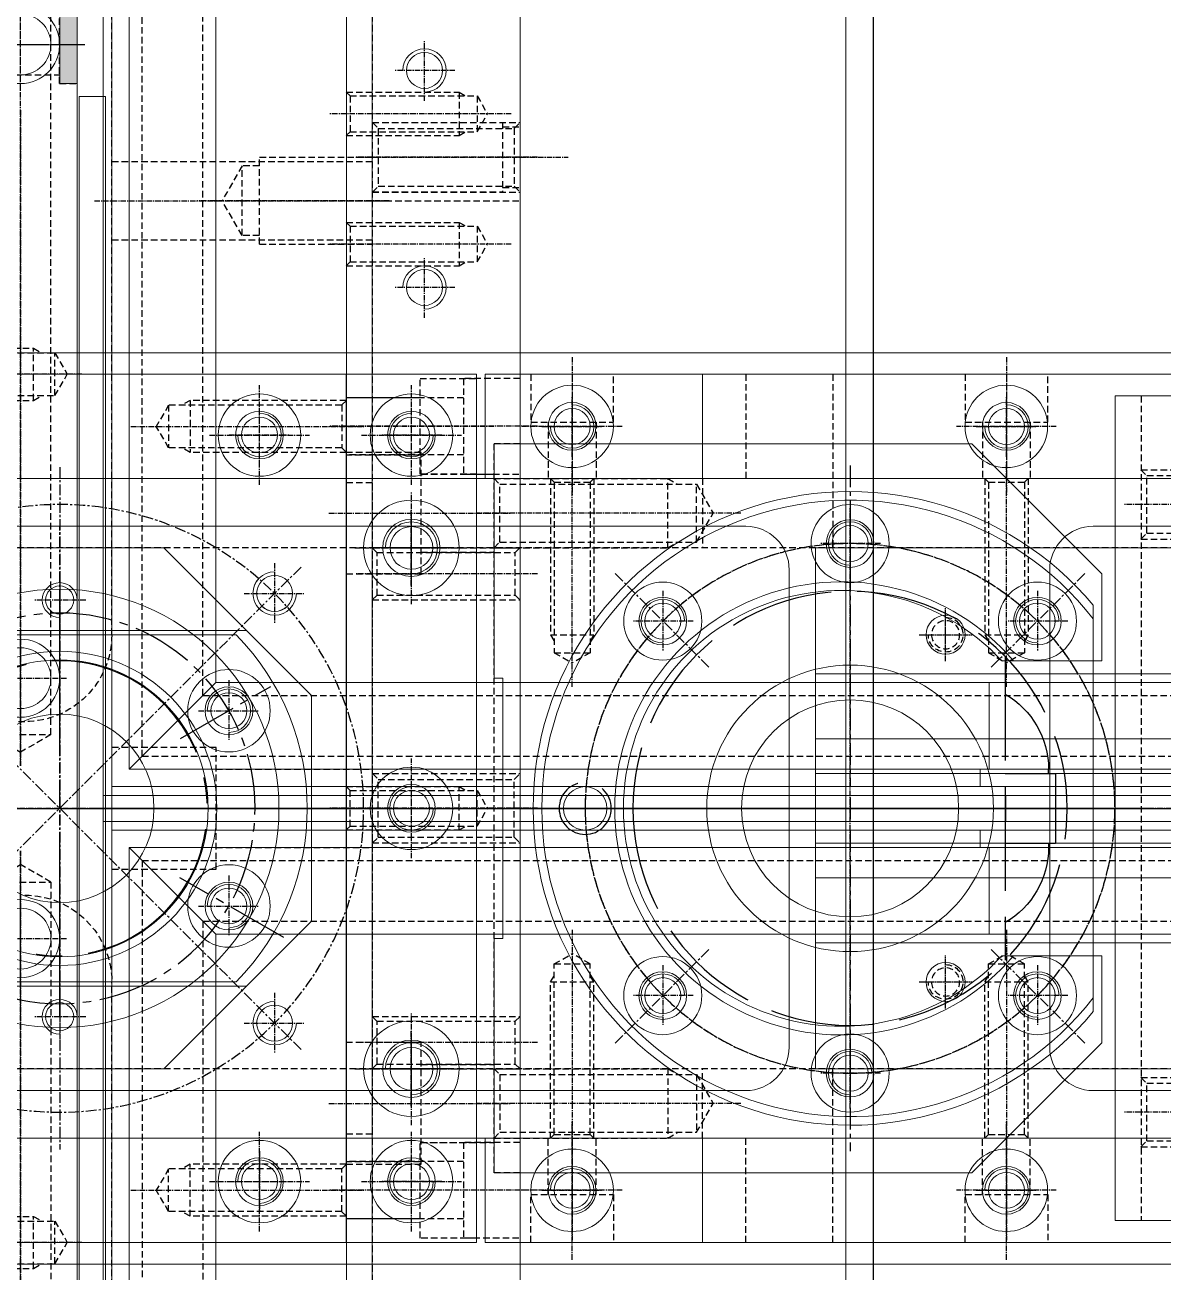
# Model space of a CAD drawing. Header units: millimetres. Extents: x -32759 to 129432, y 390 to 54305.
# Drawn here: x 21122.5 to 21253.5, y 25273.5 to 25417.2 of the extents above; entities that cross this region are included whole.
import ezdxf

# ---------------------------------------------------------------- set-up
doc = ezdxf.new("R2010")
doc.units = ezdxf.units.MM
for name, pattern in [('ACAD_ISO02W100', [15, 12, -3]), ('CENTER', [2, 1.25, -0.25, 0.25, -0.25]), ('CENTER1', [10, 7, -1, 1, -1]), ('DASHED2', [0.375, 0.25, -0.125]), ('HIDDEN', [0.375, 0.25, -0.125])]:
    doc.linetypes.add(name, pattern=pattern)
for name, color, linetype in [('1', 20, 'Continuous'), ('CENTER', 1, 'CENTER'), ('CENTRAL', 3, 'Continuous'), ('CL', 1, 'CENTER'), ('HIDE', 1, 'DASHED2'), ('HL', 2, 'HIDDEN'), ('빨간은선', 1, 'ACAD_ISO02W100')]:
    doc.layers.add(name, color=color, linetype=linetype)
doc.layers.add('_BODY', color=7, linetype='Continuous', lineweight=13)

# ---------------------------------------------------------------- blocks, each defined once
blk = doc.blocks.new('yiiyik')
at = {"ltscale": 0.5}
blk.add_line((202315.39, 28794.14), (205215.39, 28794.14), dxfattribs=at)
at = {"layer": 'HL', "ltscale": 3}
blk.add_line((202315.39, 28797.34), (205215.39, 28797.34), dxfattribs=at)
blk = doc.blocks.new('78544')
at = {"color": 0}
blk.add_blockref('yiiyik', (-12321.08, -5825.08), dxfattribs=at)
blk = doc.blocks.new('5WW')
at = {"ltscale": 0.5}
blk.add_line((192913.82, 18977.97), (194368.82, 18977.97), dxfattribs=at)
at = {"layer": 'HL', "ltscale": 3}
blk.add_line((192913.82, 18981.17), (194368.82, 18981.17), dxfattribs=at)
blk = doc.blocks.new('574534')
blk.add_blockref('5WW', (615, 1151.49))
blk = doc.blocks.new('tyrtu')
at = {"layer": 'CL', "ltscale": 0.5}
blk.add_line((299057.47, 34304.86), (299057.47, 34282.89), dxfattribs=at)
at = {"layer": 'HL', "ltscale": 3}
for p, q in [((299054.15, 34301.21), (299053.47, 34301.89)), ((299053.47, 34284.89), (299053.47, 34301.89)), ((299054.15, 34301.21), (299060.79, 34301.21)), ((299054.15, 34285.57), (299054.15, 34301.21)), ((299060.79, 34301.21), (299061.47, 34301.89)), ((299060.79, 34285.57), (299060.79, 34301.21)), ((299061.47, 34284.89), (299061.47, 34301.89)), ((299053.47, 34284.89), (299054.15, 34285.57)), ((299054.15, 34285.57), (299060.79, 34285.57)), ((299061.47, 34284.89), (299060.79, 34285.57))]:
    blk.add_line(p, q, dxfattribs=at)
blk = doc.blocks.new('TYTYUT')
at = {"ltscale": 0.5}
for p, q in [((313351.37, 23158.01), (313351.37, 23167.01)), ((313446.37, 23167.01), (313351.37, 23167.01)), ((313446.37, 23158.01), (313446.37, 23167.01)), ((313446.37, 23158.01), (313351.37, 23158.01))]:
    blk.add_line(p, q, dxfattribs=at)
at = {"layer": 'HL', "ltscale": 3}
blk.add_line((313446.37, 23161.01), (313351.37, 23161.01), dxfattribs=at)
for p in [(14306.4, -11123.89), (14376.4, -11123.89)]:
    blk.add_blockref('tyrtu', p)
blk = doc.blocks.new('tysefss')
blk.add_blockref('TYTYUT', (-106619.39, -153.74))
blk = doc.blocks.new('r6uw33')
blk.add_blockref('tysefss', (2014.06, 234.68))
blk = doc.blocks.new('56ryu6u')
at = {"layer": 'CL', "ltscale": 0.5}
blk.add_line((289834.86, 32314.43), (289834.86, 32293.43), dxfattribs=at)
at = {"layer": 'HL', "ltscale": 3}
for p, q in [((289832.4, 32311.89), (289831.86, 32312.43)), ((289831.86, 32295.43), (289831.86, 32312.43)), ((289832.4, 32311.89), (289837.32, 32311.89)), ((289832.4, 32295.98), (289832.4, 32311.89)), ((289837.32, 32311.89), (289837.86, 32312.43)), ((289837.32, 32295.98), (289837.32, 32311.89)), ((289837.86, 32295.43), (289837.86, 32312.43)), ((289831.86, 32295.43), (289832.4, 32295.98)), ((289832.4, 32295.98), (289837.32, 32295.98)), ((289837.86, 32295.43), (289837.32, 32295.98))]:
    blk.add_line(p, q, dxfattribs=at)
blk = doc.blocks.new('t7ie56')
at = {"layer": 'HL', "ltscale": 3}
for p, q in [((286782.96, 33444.36), (286782.96, 33447.36)), ((286782.96, 33447.36), (286857.96, 33447.36)), ((286857.96, 33447.36), (286857.96, 33444.36))]:
    blk.add_line(p, q, dxfattribs=at)
for p in [(-3041.4, 1151.92), (-2987.4, 1151.92)]:
    blk.add_blockref('56ryu6u', p)
blk = doc.blocks.new('tywe')
at = {"layer": 'CL', "ltscale": 0.5}
blk.add_line((289853.7, 32050.75), (289832.7, 32050.75), dxfattribs=at)
at = {"layer": 'HL', "ltscale": 3}
for p, q in [((289843.1, 32043.75), (289843.1, 32057.75)), ((289843.1, 32057.75), (289851.7, 32057.75)), ((289843.1, 32055.25), (289834.7, 32055.25)), ((289843.1, 32046.25), (289834.7, 32046.25)), ((289851.7, 32043.75), (289843.1, 32043.75))]:
    blk.add_line(p, q, dxfattribs=at)
blk = doc.blocks.new('t7ury')
at = {"layer": 'CL', "ltscale": 0.5}
blk.add_line((288271.31, 33815.77), (288247.31, 33815.77), dxfattribs=at)
at = {"layer": 'HL', "ltscale": 3}
for p, q in [((288262.81, 33810.27), (288262.81, 33821.27)), ((288262.81, 33821.27), (288269.31, 33821.27)), ((288262.81, 33819.07), (288249.31, 33819.07)), ((288262.81, 33812.47), (288249.31, 33812.47)), ((288269.31, 33810.27), (288262.81, 33810.27))]:
    blk.add_line(p, q, dxfattribs=at)
blk = doc.blocks.new('ryurt')
at = {"rotation": 90}
for p in [(338858.56, -254730.72), (338946.56, -254730.72)]:
    blk.add_blockref('t7ury', p, dxfattribs=at)
blk = doc.blocks.new('54t43')
at = {"layer": 'CL', "ltscale": 0.5}
blk.add_line((295492.24, 32846.58), (295471.24, 32846.58), dxfattribs=at)
at = {"layer": 'HL', "ltscale": 3}
for p, q in [((295473.24, 32850.58), (295473.92, 32849.91)), ((295473.24, 32850.58), (295490.24, 32850.58)), ((295473.92, 32849.91), (295473.92, 32843.26)), ((295473.92, 32849.91), (295489.57, 32849.91)), ((295489.57, 32849.91), (295490.24, 32850.58)), ((295489.57, 32849.91), (295489.57, 32843.26)), ((295473.24, 32842.58), (295473.92, 32843.26)), ((295473.92, 32843.26), (295489.57, 32843.26)), ((295489.57, 32843.26), (295490.24, 32842.58)), ((295473.24, 32842.58), (295490.24, 32842.58))]:
    blk.add_line(p, q, dxfattribs=at)
blk = doc.blocks.new('ryurre')
at = {"ltscale": 0.5}
blk.add_circle((288333.94, 33797.74), 2.46, dxfattribs=at)
at = {"color": 1, "ltscale": 0.5}
blk.add_arc((288333.94, 33797.74), 3, 270, 180, dxfattribs=at)
at = {"layer": 'CL', "ltscale": 0.5}
for p, q in [((288333.94, 33801.74), (288333.94, 33793.74)), ((288329.94, 33797.74), (288337.94, 33797.74))]:
    blk.add_line(p, q, dxfattribs=at)
blk = doc.blocks.new('yutr')
for p in [(16722.84, -271.66), (16782.84, -271.66)]:
    blk.add_blockref('ryurre', p)
blk = doc.blocks.new('uoe4t')
at = {"layer": 'CL', "ltscale": 0.5}
blk.add_line((294885.29, 32336.56), (294864.29, 32336.56), dxfattribs=at)
at = {"layer": 'HL', "ltscale": 3}
for p, q in [((294866.29, 32339.06), (294866.73, 32338.63)), ((294866.29, 32339.06), (294879.29, 32339.06)), ((294866.73, 32338.63), (294866.73, 32334.5)), ((294866.73, 32338.63), (294881.36, 32338.63)), ((294879.29, 32339.06), (294879.29, 32334.06)), ((294879.29, 32339.06), (294880.04, 32338.63)), ((294881.36, 32338.63), (294881.36, 32334.5)), ((294881.36, 32338.63), (294882.55, 32336.56)), ((294881.36, 32334.5), (294882.55, 32336.56)), ((294866.29, 32334.06), (294866.73, 32334.5)), ((294866.73, 32334.5), (294881.36, 32334.5)), ((294879.29, 32334.06), (294880.04, 32334.5)), ((294866.29, 32334.06), (294879.29, 32334.06))]:
    blk.add_line(p, q, dxfattribs=at)
blk = doc.blocks.new('6TUYRTYR')
at = {"rotation": 270}
blk.add_blockref('tywe', (262808.24, 323370.29), dxfattribs=at)
blk = doc.blocks.new('tyuweq')
at = {"ltscale": 0.5}
blk.add_circle((304059.02, 35217.71), 2.07, dxfattribs=at)
at = {"color": 1, "ltscale": 0.5}
blk.add_arc((304059.02, 35217.71), 2.5, 270, 180, dxfattribs=at)
at = {"layer": 'CL', "ltscale": 0.5}
for p, q in [((304059.02, 35221.21), (304059.02, 35214.21)), ((304055.52, 35217.71), (304062.52, 35217.71))]:
    blk.add_line(p, q, dxfattribs=at)
blk = doc.blocks.new('ryr')
at = {"layer": 'CL', "ltscale": 0.5}
blk.add_line((305289.43, 32616.68), (305313.89, 32616.68), dxfattribs=at)
at = {"layer": 'HL', "ltscale": 3}
for p, q in [((305291.34, 32620.68), (305306.34, 32620.68)), ((305306.34, 32620.68), (305306.34, 32612.68)), ((305306.34, 32620.18), (305308.34, 32620.18)), ((305306.34, 32613.18), (305308.34, 32613.18)), ((305291.34, 32612.68), (305306.34, 32612.68))]:
    blk.add_line(p, q, dxfattribs=at)
blk = doc.blocks.new('78rytet')
at = {"ltscale": 0.5}
for p, q in [((228091.61, 17358.45), (228279.61, 17358.45)), ((228005.61, 17338.45), (228365.61, 17338.45))]:
    blk.add_line(p, q, dxfattribs=at)
at = {"layer": 'HL', "ltscale": 3}
for p, q in [((228143.61, 17358.45), (228143.61, 17355.45)), ((228227.61, 17358.45), (228227.61, 17355.45)), ((228255.61, 17338.45), (228255.61, 17358.45)), ((228143.61, 17355.45), (228227.61, 17355.45)), ((228036.61, 17341.45), (228334.61, 17341.45))]:
    blk.add_line(p, q, dxfattribs=at)
at = {"xscale": -1, "rotation": 270}
for name, p in [('ryr', (195643.94, -287949.9)), ('54t43', (195414.03, -278131.79)), ('uoe4t', (195914.05, -277527.85)), ('uoe4t', (195929.05, -277527.85))]:
    blk.add_blockref(name, p, dxfattribs=at)
for name, p in [('ryurt', (-76901.17, -16180.14)), ('t7ie56', (-58634.84, -16105.91)), ('tyuweq', (-75813.4, -17870.26)), ('tyuweq', (-75788.4, -17870.26)), ('yutr', (-76901.17, -16180.14))]:
    blk.add_blockref(name, p)
for name, p, rotation in [('54t43', (261032.2, -278131.79), 90), ('uoe4t', (260522.18, -277527.85), 90), ('tywe', (196168.87, 307190.15), 270)]:
    blk.add_blockref(name, p, dxfattribs=dict(rotation=rotation))
at = {"color": 6}
blk.add_blockref('6TUYRTYR', (-66707.37, -16180.14), dxfattribs=at)
blk = doc.blocks.new('ersr')
at = {"layer": 'CL', "ltscale": 0.5}
blk.add_line((285840.18, 32818.8), (285874.18, 32818.8), dxfattribs=at)
at = {"layer": 'HL', "ltscale": 3}
for p, q in [((285842.18, 32825.8), (285854.18, 32825.8)), ((285854.18, 32825.8), (285854.18, 32811.8)), ((285854.18, 32823.3), (285872.18, 32823.3)), ((285854.18, 32814.3), (285872.18, 32814.3)), ((285854.18, 32811.8), (285842.18, 32811.8))]:
    blk.add_line(p, q, dxfattribs=at)
blk = doc.blocks.new('rfyru')
at = {"layer": 'CL', "ltscale": 0.5}
blk.add_line((285835.06, 32663.58), (285869.06, 32663.58), dxfattribs=at)
at = {"layer": 'HL', "ltscale": 3}
for p, q in [((285837.06, 32668.08), (285867.06, 32668.08)), ((285837.06, 32659.08), (285867.06, 32659.08))]:
    blk.add_line(p, q, dxfattribs=at)
blk = doc.blocks.new('79o6rtu')
at = {"layer": 'CL', "ltscale": 0.5}
blk.add_line((218458.55, 20547.21), (218436.51, 20547.21), dxfattribs=at)
at = {"layer": 'HL', "ltscale": 3}
for p, q in [((218441.64, 20551.21), (218439.33, 20547.21)), ((218443.64, 20551.21), (218441.64, 20551.21)), ((218441.64, 20551.21), (218441.64, 20543.21)), ((218443.64, 20552.21), (218443.64, 20542.21)), ((218443.64, 20552.21), (218456.64, 20552.21)), ((218441.64, 20543.21), (218439.33, 20547.21)), ((218443.64, 20543.21), (218441.64, 20543.21)), ((218443.64, 20542.21), (218456.64, 20542.21))]:
    blk.add_line(p, q, dxfattribs=at)
blk = doc.blocks.new('tuyet4y')
at = {"ltscale": 0.5}
for p, q in [((225023.46, 16703.54), (225309.46, 16703.54)), ((225023.46, 16673.54), (225309.46, 16673.54))]:
    blk.add_line(p, q, dxfattribs=at)
at = {"layer": 'HL', "ltscale": 3}
for p, q in [((225048.46, 16673.54), (225146.46, 16673.54)), ((225186.46, 16673.54), (225284.46, 16673.54)), ((225176.46, 16588.54), (225176.46, 16663.54))]:
    blk.add_line(p, q, dxfattribs=at)
for centre, start, end in [((225146.46, 16663.54), 360, 90), ((225186.46, 16663.54), 90, 180)]:
    blk.add_arc(centre, 10, start, end, dxfattribs=at)
at = {"rotation": 90}
for name, p in [('ersr', (257985.27, -269168.63)), ('79o6rtu', (245783.67, -201753.09)), ('rfyru', (257900.04, -269163.51))]:
    blk.add_blockref(name, p, dxfattribs=at)
blk = doc.blocks.new('ty7ureg')
at = {"layer": 'CL', "ltscale": 0.5}
blk.add_line((288741.58, 33702.08), (288717.78, 33702.08), dxfattribs=at)
at = {"layer": 'HL', "ltscale": 3}
for p, q in [((288719.78, 33705.08), (288720.32, 33704.54)), ((288719.78, 33705.08), (288734.78, 33705.08)), ((288734.78, 33705.08), (288734.78, 33699.08)), ((288734.78, 33705.08), (288735.72, 33704.54)), ((288720.32, 33704.54), (288720.32, 33699.62)), ((288720.32, 33704.54), (288737.24, 33704.54)), ((288737.24, 33704.54), (288737.24, 33699.62)), ((288737.24, 33704.54), (288738.66, 33702.08)), ((288737.24, 33699.62), (288738.66, 33702.08)), ((288719.78, 33699.08), (288720.32, 33699.62)), ((288719.78, 33699.08), (288734.78, 33699.08)), ((288720.32, 33699.62), (288737.24, 33699.62)), ((288734.78, 33699.08), (288735.72, 33699.62))]:
    blk.add_line(p, q, dxfattribs=at)
blk = doc.blocks.new('utuii')
at = {"ltscale": 0.5}
blk.add_circle((288338.22, 33811.22), 2.07, dxfattribs=at)
at = {"color": 1, "ltscale": 0.5}
blk.add_arc((288338.22, 33811.22), 2.5, 270, 180, dxfattribs=at)
at = {"layer": 'CL', "ltscale": 0.5}
for p, q in [((288338.22, 33814.72), (288338.22, 33807.72)), ((288334.72, 33811.22), (288341.72, 33811.22))]:
    blk.add_line(p, q, dxfattribs=at)
blk = doc.blocks.new('itutyut')
at = {"ltscale": 0.5}
blk.add_circle((239981.2, 36550.74), 1.62, dxfattribs=at)
at = {"color": 1, "ltscale": 0.5}
blk.add_arc((239981.2, 36550.74), 2, 270, 180, dxfattribs=at)
at = {"layer": 'CL', "ltscale": 0.5}
for p, q in [((239981.2, 36553.74), (239981.2, 36547.74)), ((239978.2, 36550.74), (239984.2, 36550.74))]:
    blk.add_line(p, q, dxfattribs=at)
blk = doc.blocks.new('56ueteye')
at = {"ltscale": 0.5}
for p, q in [((215672.56, 45025.81), (215689.56, 45042.81)), ((215732.56, 45042.81), (215689.56, 45042.81)), ((215732.56, 45022.81), (215732.56, 45042.81)), ((215680.06, 45033.31), (215732.56, 45033.31)), ((215672.56, 45025.81), (215672.56, 44999.81)), ((215732.56, 45022.81), (215731.56, 45022.81)), ((215731.56, 45002.81), (215731.56, 45022.81)), ((215732.56, 45002.81), (215731.56, 45002.81)), ((215732.56, 44982.81), (215732.56, 45002.81)), ((215672.56, 44999.81), (215689.56, 44982.81)), ((215680.06, 44992.31), (215732.56, 44992.31)), ((215732.56, 44982.81), (215689.56, 44982.81))]:
    blk.add_line(p, q, dxfattribs=at)
for radius in [18.1, 17.1]:
    blk.add_circle((215701.56, 45012.81), radius)
at = {"layer": '1', "color": 4, "linetype": 'Continuous'}
blk.add_point((215701.56, 45012.81), dxfattribs=at)
at = {"layer": 'CENTER', "color": 1, "linetype": 'CENTER'}
for p, q in [((215701.56, 44992.82), (215701.56, 45045.31)), ((215721.55, 45012.81), (215681.57, 45012.81))]:
    blk.add_line(p, q, dxfattribs=at)
for p in [(-24279.64, 8486.07), (-24279.64, 8438.07)]:
    blk.add_blockref('itutyut', p)
at = {"rotation": 180}
blk.add_blockref('ty7ureg', (504452.34, 78738.89), dxfattribs=at)
at = {"xscale": -1}
for name, p in [('utuii', (504020.29, 11212.84)), ('utuii', (504059.26, 11212.84)), ('utuii', (504020.29, 11190.34)), ('utuii', (504059.26, 11190.34)), ('ty7ureg', (504452.34, 11286.73))]:
    blk.add_blockref(name, p, dxfattribs=at)
blk = doc.blocks.new('bm-756tef34')
at = {"ltscale": 5}
for p, q in [((58502.15, 28624.9), (58502.15, 28584.29)), ((58542.15, 28624.9), (58542.15, 28584.29))]:
    blk.add_line(p, q, dxfattribs=at)
for centre, radius in [((58510.9, 28624.08), 4.75), ((58533.4, 28624.08), 4.75), ((58510.9, 28624.08), 2.75), ((58533.4, 28624.08), 2.75), ((58522.15, 28604.59), 10.86), ((58510.9, 28585.11), 4.75), ((58533.4, 28585.11), 4.75), ((58510.9, 28585.11), 2.75), ((58533.4, 28585.11), 2.75)]:
    blk.add_circle(centre, radius, dxfattribs=at)
for start, end in [(45.4321, 134.5679), (225.4321, 314.5679)]:
    blk.add_arc((58522.15, 28604.59), 28.5, start, end, dxfattribs=at)
at = {"layer": 'CENTER', "linetype": 'CENTER1', "ltscale": 3}
for p, q in [((58522.15, 28572.59), (58522.15, 28636.59)), ((58498.15, 28604.59), (58546.15, 28604.59))]:
    blk.add_line(p, q, dxfattribs=at)
at = {"layer": 'CENTER', "linetype": 'CENTER1'}
for p, q in [((58507.26, 28630.39), (58514.16, 28618.44)), ((58530.18, 28618.49), (58536.19, 28628.92)), ((58507.93, 28579.96), (58514.44, 28591.23)), ((58530.09, 28590.84), (58537.06, 28578.76))]:
    blk.add_line(p, q, dxfattribs=at)
blk.add_circle((58522.15, 28604.59), 22.5, dxfattribs=at)
at = {"layer": 'CENTER', "linetype": 'CENTER1', "ltscale": 3}
blk.add_circle((58522.15, 28604.59), 17, dxfattribs=at)
at = {"layer": 'HIDE', "ltscale": 5}
for p, q in [((58520.15, 28593.92), (58520.15, 28583.59)), ((58524.15, 28593.92), (58524.15, 28583.59)), ((58519.15, 28583.09), (58519.65, 28583.59)), ((58519.65, 28583.59), (58524.65, 28583.59)), ((58525.15, 28583.09), (58524.65, 28583.59)), ((58519.15, 28583.09), (58525.15, 28583.09)), ((58519.15, 28583.09), (58519.15, 28576.25)), ((58519.65, 28583.09), (58519.65, 28576.25)), ((58524.65, 28583.09), (58524.65, 28576.25)), ((58525.15, 28583.09), (58525.15, 28576.25))]:
    blk.add_line(p, q, dxfattribs=at)
blk = doc.blocks.new('TYRWT')
blk.add_blockref('bm-756tef34', (156857.42, 13994.28))
at = {"rotation": 270}
blk.add_blockref('56ueteye', (170366.76, 258300.43), dxfattribs=at)
blk = doc.blocks.new('bm-76urgh4')
at = {"ltscale": 2}
blk.add_line((297827.26, 30257.58), (297827.26, 30210.75), dxfattribs=at)
for centre, radius in [((297855.26, 30264.66), 4.5), ((297855.26, 30264.66), 2.75), ((297833.69, 30255.73), 4.5), ((297876.83, 30255.73), 4.5), ((297833.69, 30255.73), 2.75), ((297876.83, 30255.73), 2.75), ((297855.26, 30234.16), 16.5), ((297855.26, 30234.16), 12.5), ((297885.76, 30234.16), 2.5), ((297833.69, 30212.59), 4.5), ((297876.83, 30212.59), 4.5), ((297833.69, 30212.59), 2.75), ((297876.83, 30212.59), 2.75), ((297855.26, 30203.66), 4.5), ((297855.26, 30203.66), 2.75)]:
    blk.add_circle(centre, radius)
for radius, start, end in [(36.5, 219.9037, 140.0963), (35.5, 217.9328, 142.0672)]:
    blk.add_arc((297855.26, 30234.16), radius, start, end)
at = {"layer": 'CENTER', "ltscale": 2}
for p, q in [((297855.26, 30273.66), (297855.26, 30236.66)), ((297821.76, 30234.16), (297852.76, 30234.16)), ((297857.76, 30234.16), (297894.76, 30234.16)), ((297855.26, 30231.66), (297855.26, 30194.66))]:
    blk.add_line(p, q, dxfattribs=at)
at = {"layer": 'CENTER'}
for p, q in [((297839, 30250.43), (297828.04, 30261.39)), ((297871.52, 30250.43), (297882.48, 30261.39)), ((297839, 30217.9), (297828.04, 30206.94)), ((297871.52, 30217.9), (297882.48, 30206.94))]:
    blk.add_line(p, q, dxfattribs=at)
blk.add_circle((297855.26, 30234.16), 30.5, dxfattribs=at)
at = {"layer": 'CENTRAL'}
for p, q in [((297855.26, 30235.41), (297855.26, 30232.91)), ((297854.01, 30234.16), (297856.51, 30234.16))]:
    blk.add_line(p, q, dxfattribs=at)
for p in [(297833.69, 30255.73), (297876.83, 30255.73), (297833.69, 30212.59), (297876.83, 30212.59)]:
    blk.add_point(p, dxfattribs=at)
at = {"layer": '빨간은선'}
for p, q in [((297837.41, 30251.66), (297837.41, 30216.66)), ((297837.41, 30238.16), (297831.61, 30238.16)), ((297831.61, 30238.16), (297831.61, 30230.16)), ((297832.41, 30238.16), (297832.41, 30238.66)), ((297837.41, 30230.16), (297831.61, 30230.16)), ((297832.41, 30230.16), (297832.41, 30229.66))]:
    blk.add_line(p, q, dxfattribs=at)
for centre, radius in [((297855.26, 30234.16), 25), ((297885.76, 30234.16), 3)]:
    blk.add_circle(centre, radius, dxfattribs=at)
for centre, start, end in [((297842.41, 30238.66), 120, 180), ((297842.41, 30229.66), 180, 240)]:
    blk.add_arc(centre, 10, start, end, dxfattribs=at)
blk = doc.blocks.new('t7ert')
at = {"layer": 'CL', "ltscale": 0.5}
blk.add_line((289910.21, 32125.06), (289879.81, 32125.06), dxfattribs=at)
at = {"layer": 'HL', "ltscale": 3}
for p, q in [((289881.81, 32129.06), (289882.49, 32128.38)), ((289881.81, 32129.06), (289901.81, 32129.06)), ((289901.81, 32129.06), (289901.81, 32121.06)), ((289901.81, 32129.06), (289902.98, 32128.38)), ((289882.49, 32128.38), (289882.49, 32121.73)), ((289882.49, 32128.38), (289905.13, 32128.38)), ((289905.13, 32128.38), (289905.13, 32121.73)), ((289905.13, 32128.38), (289907.05, 32125.06)), ((289905.13, 32121.73), (289907.05, 32125.06)), ((289881.81, 32121.06), (289882.49, 32121.73)), ((289882.49, 32121.73), (289905.13, 32121.73)), ((289901.81, 32121.06), (289902.98, 32121.73)), ((289881.81, 32121.06), (289901.81, 32121.06))]:
    blk.add_line(p, q, dxfattribs=at)
blk = doc.blocks.new('56ERT5Y')
at = {"ltscale": 0.5}
for p, q in [((218826.36, 40266.02), (218841.36, 40281.02)), ((218896.36, 40281.02), (218841.36, 40281.02)), ((218896.36, 40254.02), (218896.36, 40281.02)), ((218826.36, 40256.02), (218826.36, 40266.02)), ((218837.9, 40256.02), (218826.36, 40256.02)), ((218896.36, 40254.02), (218895.36, 40254.02)), ((218895.36, 40224.02), (218895.36, 40254.02)), ((218896.36, 40224.02), (218895.36, 40224.02)), ((218896.36, 40197.02), (218896.36, 40224.02)), ((218837.9, 40222.02), (218826.36, 40222.02)), ((218826.36, 40212.02), (218826.36, 40222.02)), ((218841.36, 40197.02), (218826.36, 40212.02)), ((218896.36, 40197.02), (218841.36, 40197.02))]:
    blk.add_line(p, q, dxfattribs=at)
blk.add_arc((218856.36, 40239.02), 26.1, 220.6428, 139.3572, dxfattribs=at)
blk.add_arc((218856.36, 40239.02), 25.1, 222.6323, 137.3677)
at = {"layer": 'CL', "ltscale": 0.5}
for p, q in [((218855.36, 40204.44), (218855.36, 40273.6)), ((218820.78, 40239.02), (218889.94, 40239.02))]:
    blk.add_line(p, q, dxfattribs=at)
blk.add_circle((218855.36, 40239.02), 30.5, dxfattribs=at)
at = {"rotation": 180}
blk.add_blockref('t7ert', (508778.17, 72398.08), dxfattribs=at)
for p in [(-69482.86, 6458.3), (-69504.42, 6449.37), (-69461.29, 6449.37), (-69504.42, 6406.23), (-69461.29, 6406.23), (-69482.86, 6397.3)]:
    blk.add_blockref('utuii', p)
at = {"xscale": -1}
blk.add_blockref('t7ert', (508778.17, 8079.97), dxfattribs=at)
blk = doc.blocks.new('yuity')
at = {"ltscale": 0.5}
blk.add_circle((285907.19, 34985.44), 2.07, dxfattribs=at)
at = {"color": 1, "ltscale": 0.5}
blk.add_arc((285907.19, 34985.44), 2.5, 270, 180, dxfattribs=at)
at = {"layer": 'CL', "ltscale": 0.5}
for p, q in [((285907.19, 34988.94), (285907.19, 34981.94)), ((285903.69, 34985.44), (285910.69, 34985.44))]:
    blk.add_line(p, q, dxfattribs=at)
blk = doc.blocks.new('ytud')
at = {"ltscale": 0.5}
for radius in [4.75, 2.75]:
    blk.add_circle((287561.04, 33342.62), radius, dxfattribs=at)
at = {"layer": 'CL', "ltscale": 0.5}
for p, q in [((287561.04, 33348.37), (287561.04, 33336.87)), ((287555.29, 33342.62), (287566.79, 33342.62))]:
    blk.add_line(p, q, dxfattribs=at)
blk = doc.blocks.new('yutaa')
at = {"ltscale": 0.5}
blk.add_circle((303922.04, 35185.16), 5.5, dxfattribs=at)
at = {"layer": 'CL', "ltscale": 0.5}
for p, q in [((303922.04, 35178.66), (303922.04, 35191.66)), ((303915.54, 35185.16), (303928.54, 35185.16))]:
    blk.add_line(p, q, dxfattribs=at)
blk = doc.blocks.new('ytut')
at = {"layer": 'CL', "ltscale": 0.5}
blk.add_line((288317.07, 33890.89), (288336.07, 33890.89), dxfattribs=at)
at = {"layer": 'HL', "ltscale": 3}
for p, q in [((288319.07, 33896.39), (288325.57, 33896.39)), ((288325.57, 33896.39), (288325.57, 33885.39)), ((288325.57, 33894.19), (288334.07, 33894.19)), ((288325.57, 33887.59), (288334.07, 33887.59)), ((288325.57, 33885.39), (288319.07, 33885.39))]:
    blk.add_line(p, q, dxfattribs=at)
blk = doc.blocks.new('hw3dfh')
at = {"ltscale": 0.5}
blk.add_circle((303894.77, 35182.81), 3.3, dxfattribs=at)
at = {"layer": 'CL', "ltscale": 0.5}
for p, q in [((303894.77, 35178.49), (303894.77, 35187.12)), ((303890.45, 35182.81), (303899.08, 35182.81))]:
    blk.add_line(p, q, dxfattribs=at)
blk = doc.blocks.new('ytew')
at = {"ltscale": 0.5}
for p, q in [((304706.05, 35354.03), (304706.05, 35369.03)), ((304706.05, 35369.03), (304806.05, 35369.03)), ((304806.05, 35354.03), (304806.05, 35369.03)), ((304706.05, 35354.03), (304806.05, 35354.03))]:
    blk.add_line(p, q, dxfattribs=at)
at = {"rotation": 90}
for name, p in [('ytut', (338602.94, -252965.04)), ('ytut', (338690.94, -252965.04)), ('utuii', (338524.27, -252976.69)), ('utuii', (338567.27, -252976.69)), ('utuii', (338610.27, -252976.69))]:
    blk.add_blockref(name, p, dxfattribs=at)
for p in [(831.29, 178.73), (891.29, 178.73)]:
    blk.add_blockref('hw3dfh', p)
blk = doc.blocks.new('tiur')
at = {"layer": 'CL', "ltscale": 0.5}
blk.add_line((288364.74, 33797.74), (288337.94, 33797.74), dxfattribs=at)
at = {"layer": 'HL', "ltscale": 3}
for p, q in [((288339.94, 33800.74), (288340.48, 33800.2)), ((288339.94, 33800.74), (288357.94, 33800.74)), ((288340.48, 33800.2), (288340.48, 33795.28)), ((288340.48, 33800.2), (288360.4, 33800.2)), ((288357.94, 33800.74), (288357.94, 33794.74)), ((288357.94, 33800.74), (288358.88, 33800.2)), ((288360.4, 33800.2), (288360.4, 33795.28)), ((288360.4, 33800.2), (288361.82, 33797.74)), ((288360.4, 33795.28), (288361.82, 33797.74)), ((288339.94, 33794.74), (288340.48, 33795.28)), ((288340.48, 33795.28), (288360.4, 33795.28)), ((288357.94, 33794.74), (288358.88, 33795.28)), ((288339.94, 33794.74), (288357.94, 33794.74))]:
    blk.add_line(p, q, dxfattribs=at)
blk = doc.blocks.new('RYJWE')
at = {"ltscale": 0.5}
for p, q in [((223236.67, 43455), (223236.67, 43467)), ((223236.67, 43467), (223301.67, 43467)), ((223301.67, 43455), (223301.67, 43467)), ((223236.67, 43455), (223301.67, 43455))]:
    blk.add_line(p, q, dxfattribs=at)
for p in [(-65086.54, 9650.78), (-65046.54, 9650.78)]:
    blk.add_blockref('utuii', p)
at = {"rotation": 180}
blk.add_blockref('tiur', (511641.62, 77258.75), dxfattribs=at)
blk = doc.blocks.new('UYRTD')
at = {"ltscale": 0.5}
for p, q in [((223218.67, 43668.22), (223318.67, 43668.22)), ((223218.67, 43588.22), (223218.67, 43668.22)), ((223318.67, 43588.22), (223318.67, 43668.22)), ((223218.67, 43588.22), (223318.67, 43588.22))]:
    blk.add_line(p, q, dxfattribs=at)
blk.add_circle((223268.67, 43620.22), 25.25, dxfattribs=at)
at = {"layer": 'CENTER', "color": 1, "linetype": 'CENTER'}
for p, q in [((223268.67, 43580.91), (223268.67, 43659.52)), ((223296.47, 43648.01), (223240.88, 43592.43)), ((223240.88, 43648.01), (223296.47, 43592.43)), ((223307.98, 43620.22), (223229.37, 43620.22))]:
    blk.add_line(p, q, dxfattribs=at)
blk.add_circle((223268.67, 43620.22), 35, dxfattribs=at)
for name, p, rotation in [('ytud', (256568.29, -243900.32), 90), ('ytud', (256611.29, -243900.32), 90), ('ytud', (256654.29, -243900.32), 90), ('ytud', (256568.29, -243917.82), 90), ('yuity', (509151.12, 78630.41), 180), ('yuity', (509200.62, 78630.41), 180), ('ytud', (256654.29, -243917.82), 90), ('ytud', (256568.29, -243957.82), 90), ('ytud', (256654.29, -243957.82), 90), ('yuity', (509151.12, 78580.91), 180), ('yuity', (509200.62, 78580.91), 180)]:
    blk.add_blockref(name, p, dxfattribs=dict(rotation=rotation))
for p in [(-80683.36, 8475.56), (-80623.36, 8475.56)]:
    blk.add_blockref('yutaa', p)
blk = doc.blocks.new('7RTYR')
at = {"ltscale": 0.5}
blk.add_line((223211.87, 44032.84), (223311.87, 44032.84), dxfattribs=at)
blk.add_circle((223261.87, 43984.84), 25.25, dxfattribs=at)
at = {"layer": 'CENTER', "color": 1, "linetype": 'CENTER'}
for p, q in [((223261.87, 43945.53), (223261.87, 44024.15)), ((223289.67, 44012.63), (223234.08, 43957.05)), ((223234.08, 44012.63), (223289.67, 43957.05)), ((223301.18, 43984.84), (223222.57, 43984.84))]:
    blk.add_line(p, q, dxfattribs=at)
blk.add_circle((223261.87, 43984.84), 35, dxfattribs=at)
at = {"xscale": -1, "rotation": 180}
blk.add_blockref('ytew', (-81494.18, 79386.87), dxfattribs=at)
at = {"color": 1}
blk.add_blockref('UYRTD', (-6.8, 364.62), dxfattribs=at)
for p in [(-80690.16, 8840.18), (-80630.16, 8840.18)]:
    blk.add_blockref('yutaa', p)
for name, p, rotation in [('ytud', (256561.49, -243535.7), 90), ('ytud', (256604.49, -243535.7), 90), ('ytud', (256647.49, -243535.7), 90), ('ytud', (256561.49, -243553.2), 90), ('yuity', (509144.32, 78995.03), 180), ('yuity', (509193.81, 78995.03), 180), ('ytud', (256647.49, -243553.2), 90), ('ytud', (256561.49, -243593.2), 90), ('ytud', (256647.49, -243593.2), 90), ('yuity', (509144.32, 78945.54), 180), ('yuity', (509193.81, 78945.54), 180)]:
    blk.add_blockref(name, p, dxfattribs=dict(rotation=rotation))
at = {"color": 1, "xscale": -1, "rotation": 270}
blk.add_blockref('RYJWE', (179756.87, -179283.83), dxfattribs=at)
at = {"color": 1, "rotation": 90}
blk.add_blockref('RYJWE', (266766.88, -179283.83), dxfattribs=at)
blk = doc.blocks.new('ryefwew')
at = {"rotation": 270}
for name, p in [('56ERT5Y', (180429.57, 263487.61)), ('bm-76urgh4', (190434.43, 342487.51))]:
    blk.add_blockref(name, p, dxfattribs=at)
for name, p in [('78rytet', (-7517.02, 27235.8)), ('tuyet4y', (-4497.87, 27873.7)), ('TYRWT', (5289.02, 1942.37))]:
    blk.add_blockref(name, p)
at = {"color": 1}
blk.add_blockref('7RTYR', (-2593.28, 556.4), dxfattribs=at)
blk = doc.blocks.new('T7R')
at = {"color": 2, "ltscale": 0.5}
for p, q in [((285440.54, 5411.42), (285440.54, 5414.42)), ((285440.54, 5414.42), (285604.54, 5414.42)), ((285604.54, 5411.42), (285604.54, 5414.42)), ((285440.54, 5411.42), (285604.54, 5411.42))]:
    blk.add_line(p, q, dxfattribs=at)
blk = doc.blocks.new('684TWT')
at = {"color": 6, "ltscale": 0.5}
for p, q in [((237238.48, 20780.03), (237238.48, 20661.03)), ((237238.48, 20780.03), (237522.48, 20780.03)), ((237338.48, 20778.03), (237338.48, 20780.03)), ((237240.48, 20778.03), (237240.48, 20661.03)), ((237240.48, 20778.03), (237520.48, 20778.03))]:
    blk.add_line(p, q, dxfattribs=at)
blk = doc.blocks.new('879W3RR')
at = {"color": 6, "ltscale": 0.5}
for p, q in [((238607.62, 20727.36), (238607.62, 20987.11)), ((238617.62, 20717.36), (238617.62, 20987.11)), ((238607.62, 20727.36), (238502.59, 20727.36)), ((238617.62, 20717.36), (238607.62, 20727.36)), ((238617.62, 20717.36), (238502.59, 20717.36))]:
    blk.add_line(p, q, dxfattribs=at)
at = {"layer": 'HL', "ltscale": 3}
for p, q in [((238609.12, 20725.86), (238609.12, 20985.61)), ((238616.12, 20718.86), (238616.12, 20985.61)), ((238609.12, 20725.86), (238502.59, 20725.86)), ((238616.12, 20718.86), (238502.59, 20718.86))]:
    blk.add_line(p, q, dxfattribs=at)
blk = doc.blocks.new('8IETW')
at = {"color": 6, "ltscale": 0.5}
for p, q in [((238794.1, 20727.36), (238794.1, 20928.9)), ((238804.1, 20717.36), (238804.1, 20928.9)), ((238794.1, 20816.4), (238804.1, 20816.4)), ((238794.1, 20727.36), (238689.07, 20727.36)), ((238804.1, 20717.36), (238794.1, 20727.36)), ((238804.1, 20717.36), (238689.07, 20717.36))]:
    blk.add_line(p, q, dxfattribs=at)
at = {"layer": 'HL', "ltscale": 3}
for p, q in [((238795.6, 20725.86), (238795.6, 20927.4)), ((238802.6, 20718.86), (238802.6, 20927.4)), ((238795.6, 20725.86), (238689.07, 20725.86)), ((238802.6, 20718.86), (238689.07, 20718.86))]:
    blk.add_line(p, q, dxfattribs=at)
blk = doc.blocks.new('67EQRQ')
at = {"xscale": -1, "rotation": 270}
blk.add_blockref('684TWT', (216158.45, -215963.18), dxfattribs=at)
at = {"rotation": 90}
blk.add_blockref('684TWT', (257723.52, -215963.18), dxfattribs=at)
for name, p in [('879W3RR', (-1681.13, 559.94)), ('8IETW', (-1867.62, 559.94))]:
    blk.add_blockref(name, p)
at = {"xscale": -1}
for name, p in [('879W3RR', (475563.11, 559.94)), ('8IETW', (475749.59, 559.94))]:
    blk.add_blockref(name, p, dxfattribs=at)
blk = doc.blocks.new('8yhio')
at = {"layer": 'CL', "ltscale": 0.5}
blk.add_line((288567.99, 4785), (288567.99, 4769.4), dxfattribs=at)
at = {"layer": 'HL', "ltscale": 3}
for p, q in [((288565.53, 4781.91), (288567.99, 4783.33)), ((288570.45, 4781.91), (288567.99, 4783.33)), ((288565.53, 4781.91), (288570.45, 4781.91)), ((288565.53, 4772), (288565.53, 4781.91)), ((288570.45, 4772), (288570.45, 4781.91)), ((288564.99, 4779.45), (288565.53, 4780.39)), ((288570.99, 4779.45), (288570.45, 4780.39)), ((288564.99, 4779.45), (288570.99, 4779.45)), ((288564.99, 4771.45), (288564.99, 4779.45)), ((288570.99, 4771.45), (288570.99, 4779.45)), ((288564.99, 4771.45), (288565.53, 4772)), ((288565.53, 4772), (288570.45, 4772)), ((288570.99, 4771.45), (288570.45, 4772))]:
    blk.add_line(p, q, dxfattribs=at)
blk = doc.blocks.new('76w3eqrr')
at = {"color": 6, "ltscale": 0.5}
for radius in [4.5, 3.5]:
    blk.add_circle((288731.48, 4654.86), radius, dxfattribs=at)
at = {"layer": 'CL', "ltscale": 0.5}
for p, q in [((288731.48, 4660.19), (288731.48, 4649.52)), ((288726.14, 4654.86), (288736.82, 4654.86))]:
    blk.add_line(p, q, dxfattribs=at)
blk = doc.blocks.new('6uyryr')
at = {"layer": 'CL', "ltscale": 0.5}
for p, q in [((288731.48, 4637.98), (288731.48, 4627.3)), ((288726.14, 4632.64), (288736.82, 4632.64))]:
    blk.add_line(p, q, dxfattribs=at)
at = {"layer": 'HL', "ltscale": 3}
for radius in [4.5, 3.5]:
    blk.add_circle((288731.48, 4632.64), radius, dxfattribs=at)
blk = doc.blocks.new('6tuwette')
at = {"color": 6, "ltscale": 0.5}
for p, q in [((288767.96, 4671.26), (288769.96, 4671.26)), ((288767.96, 4671.26), (288767.96, 4662.26)), ((288769.96, 4671.26), (288769.96, 4662.26)), ((288767.96, 4662.26), (288769.96, 4662.26))]:
    blk.add_line(p, q, dxfattribs=at)
at = {"layer": 'CL', "ltscale": 0.5}
blk.add_line((288766.96, 4666.76), (288770.96, 4666.76), dxfattribs=at)
blk = doc.blocks.new('5678rte')
at = {"color": 1}
blk.add_blockref('6tuwette', (0, 0), dxfattribs=at)
blk = doc.blocks.new('t7uqwe')
at = {"ltscale": 0.5}
h = blk.add_hatch(color=1, dxfattribs=at)
h.paths.add_polyline_path([(288767.96, 4666.76), (288769.96, 4666.76), (288769.96, 4671.26), (288767.96, 4671.26)])
h.paths.add_polyline_path([(288767.96, 4662.26), (288769.96, 4662.26), (288769.96, 4666.76), (288767.96, 4666.76)])
at = {"color": 1}
blk.add_blockref('5678rte', (0, 0), dxfattribs=at)
blk = doc.blocks.new('7T3WT')
at = {"color": 6, "ltscale": 0.5}
for p, q in [((237780.62, 21230.55), (237780.62, 21182.05)), ((237780.62, 21230.55), (237968.62, 21230.55)), ((237968.62, 21230.55), (237968.62, 21182.05)), ((237792.62, 21180.55), (237792.62, 21217.55)), ((237792.62, 21217.55), (237956.62, 21217.55)), ((237956.62, 21180.55), (237956.62, 21217.55)), ((237780.62, 21182.05), (237782.12, 21180.55)), ((237967.12, 21180.55), (237968.62, 21182.05)), ((237782.12, 21180.55), (237792.62, 21180.55)), ((237967.12, 21180.55), (237956.62, 21180.55))]:
    blk.add_line(p, q, dxfattribs=at)
at = {"layer": 'CL', "ltscale": 0.5}
for p, q in [((237786.62, 21179.4), (237786.62, 21231.4)), ((237962.62, 21179.4), (237962.62, 21231.4)), ((237869.72, 21224.05), (237774.62, 21224.05)), ((237794.17, 21224.05), (237869.72, 21224.05)), ((237879.51, 21224.05), (237974.62, 21224.05)), ((237955.06, 21224.05), (237879.51, 21224.05))]:
    blk.add_line(p, q, dxfattribs=at)
at = {"layer": 'HL', "ltscale": 3}
for p, q in [((237782.12, 21228.55), (237782.12, 21230.55)), ((237791.12, 21228.55), (237791.12, 21230.55)), ((237958.12, 21228.55), (237958.12, 21230.55)), ((237967.12, 21228.55), (237967.12, 21230.55)), ((237782.62, 21228.55), (237780.62, 21228.55)), ((237782.12, 21228.55), (237791.12, 21228.55)), ((237782.62, 21228.55), (237782.62, 21219.55)), ((237783.12, 21184.05), (237783.12, 21228.55)), ((237790.12, 21184.05), (237790.12, 21228.55)), ((237958.12, 21228.55), (237967.12, 21228.55)), ((237959.12, 21184.05), (237959.12, 21228.55)), ((237966.12, 21184.05), (237966.12, 21228.55)), ((237966.62, 21228.55), (237966.62, 21219.55)), ((237966.62, 21228.55), (237968.62, 21228.55)), ((237866.12, 21227.55), (237783.12, 21227.55)), ((237866.12, 21220.55), (237866.12, 21227.55)), ((237866.12, 21227.55), (237868.14, 21224.05)), ((237883.12, 21227.55), (237881.09, 21224.05)), ((237883.12, 21220.55), (237883.12, 21227.55)), ((237883.12, 21227.55), (237966.12, 21227.55)), ((237866.12, 21220.55), (237868.14, 21224.05)), ((237883.12, 21220.55), (237881.09, 21224.05)), ((237866.12, 21220.55), (237783.12, 21220.55)), ((237883.12, 21220.55), (237966.12, 21220.55)), ((237782.62, 21219.55), (237780.62, 21219.55)), ((237966.62, 21219.55), (237968.62, 21219.55)), ((237783.12, 21184.05), (237790.12, 21184.05)), ((237783.12, 21184.05), (237786.62, 21182.03)), ((237790.12, 21184.05), (237786.62, 21182.03)), ((237966.12, 21184.05), (237959.12, 21184.05)), ((237959.12, 21184.05), (237962.62, 21182.03)), ((237966.12, 21184.05), (237962.62, 21182.03))]:
    blk.add_line(p, q, dxfattribs=at)
at = {"color": 1, "rotation": 90}
for p in [(242453.37, -267539.4), (242629.37, -267539.4)]:
    blk.add_blockref('t7uqwe', p, dxfattribs=at)
at = {"color": 6}
for name, p in [('8yhio', (-50743.37, 16446.1)), ('8yhio', (-50643.37, 16446.1)), ('6uyryr', (-50944.86, 16555.41)), ('6uyryr', (-50768.86, 16555.41))]:
    blk.add_blockref(name, p, dxfattribs=at)
at = {"color": 6, "rotation": 90}
for p in [(242441.47, -267507.43), (242514.47, -267507.43), (242544.47, -267507.43), (242617.47, -267507.43)]:
    blk.add_blockref('76w3eqrr', p, dxfattribs=at)
at = {"color": 1}
for p in [(-50987.34, 16557.3), (-50801.34, 16557.3)]:
    blk.add_blockref('t7uqwe', p, dxfattribs=at)
blk = doc.blocks.new('8ET33')
for name, p in [('67EQRQ', (0, 968.09)), ('7T3WT', (-933.63, 1008.85))]:
    blk.add_blockref(name, p)
blk = doc.blocks.new('78WRWT')
at = {"color": 2, "ltscale": 0.5}
for p, q in [((238484.01, 21573.53), (238484.01, 21570.53)), ((238772.01, 21573.53), (238484.01, 21573.53)), ((238587.94, 21570.53), (238587.94, 21573.53)), ((238484.01, 21570.53), (238772.01, 21570.53))]:
    blk.add_line(p, q, dxfattribs=at)
blk = doc.blocks.new('UIRWR')
at = {"color": 2, "ltscale": 0.5}
for p, q in [((238900.92, 21439.69), (238900.92, 21442.69)), ((239110.92, 21442.69), (238900.92, 21442.69)), ((239110.92, 21439.69), (239110.92, 21442.69)), ((239110.92, 21439.69), (238900.92, 21439.69))]:
    blk.add_line(p, q, dxfattribs=at)
blk = doc.blocks.new('7RTYU')
for name, p in [('8ET33', (0, 0)), ('UIRWR', (-2064.93, 799.71))]:
    blk.add_blockref(name, p)
at = {"rotation": 90}
blk.add_blockref('78WRWT', (258513.01, -216241.61), dxfattribs=at)
blk = doc.blocks.new('uyertet')
blk.add_blockref('7RTYU', (-30095.98, 14030.09))
blk = doc.blocks.new('YIKUH')
at = {"layer": 'CL', "ltscale": 0.5}
blk.add_line((284477.19, 3958.9), (284493.19, 3958.9), dxfattribs=at)
at = {"layer": 'HL', "ltscale": 3}
for p, q in [((284479.19, 3963.65), (284484.69, 3963.65)), ((284484.69, 3963.65), (284484.69, 3954.15)), ((284484.69, 3961.65), (284491.19, 3961.65)), ((284484.69, 3956.15), (284491.19, 3956.15)), ((284484.69, 3954.15), (284479.19, 3954.15))]:
    blk.add_line(p, q, dxfattribs=at)
blk = doc.blocks.new('y8oer')
at = {"ltscale": 0.5}
blk.add_circle((288375.19, 5109.4), 2.07, dxfattribs=at)
at = {"color": 1, "ltscale": 0.5}
blk.add_arc((288375.19, 5109.4), 2.5, 270, 180, dxfattribs=at)
at = {"layer": 'CL', "ltscale": 0.5}
for p, q in [((288375.19, 5112.9), (288375.19, 5105.9)), ((288371.69, 5109.4), (288378.69, 5109.4))]:
    blk.add_line(p, q, dxfattribs=at)
blk = doc.blocks.new('67ierytry')
at = {"ltscale": 0.5}
for p, q in [((283002.39, 2863.9), (283002.39, 2875.9)), ((283002.39, 2875.9), (283172.39, 2875.9)), ((283002.39, 2863.9), (283172.39, 2863.9))]:
    blk.add_line(p, q, dxfattribs=at)
at = {"layer": 'HL', "ltscale": 3}
blk.add_line((283032.39, 2863.9), (283032.39, 2875.9), dxfattribs=at)
at = {"rotation": 90}
for p in [(286971.29, -281615.28), (287021.29, -281615.28)]:
    blk.add_blockref('YIKUH', p, dxfattribs=at)
for p in [(-5362.8, -2239.49), (-5312.8, -2239.49)]:
    blk.add_blockref('y8oer', p)
blk = doc.blocks.new('yuoe')
at = {"layer": 'CL', "ltscale": 0.5}
blk.add_line((288404.19, 5109.4), (288378.19, 5109.4), dxfattribs=at)
at = {"layer": 'HL', "ltscale": 3}
for p, q in [((288380.19, 5111.9), (288380.62, 5111.46)), ((288380.19, 5111.9), (288398.19, 5111.9)), ((288398.19, 5111.9), (288398.19, 5106.9)), ((288398.19, 5111.9), (288398.94, 5111.46)), ((288380.62, 5111.46), (288380.62, 5107.33)), ((288380.62, 5111.46), (288400.26, 5111.46)), ((288400.26, 5111.46), (288400.26, 5107.33)), ((288400.26, 5111.46), (288401.45, 5109.4)), ((288400.26, 5107.33), (288401.45, 5109.4)), ((288380.19, 5106.9), (288380.62, 5107.33)), ((288380.62, 5107.33), (288400.26, 5107.33)), ((288398.19, 5106.9), (288398.94, 5107.33)), ((288380.19, 5106.9), (288398.19, 5106.9))]:
    blk.add_line(p, q, dxfattribs=at)
blk = doc.blocks.new('678teye')
at = {"ltscale": 0.5}
blk.add_circle((284353.8, 3951.82), 2.25, dxfattribs=at)
at = {"layer": 'CL', "ltscale": 0.5}
for p, q in [((284353.8, 3954.88), (284353.8, 3948.77)), ((284350.75, 3951.82), (284356.86, 3951.82))]:
    blk.add_line(p, q, dxfattribs=at)
blk = doc.blocks.new('768trewrt')
at = {"ltscale": 0.5}
for p, q in [((282807.29, 3351.34), (283027.29, 3351.34)), ((282807.29, 3339.34), (282807.29, 3351.34)), ((282667.29, 3339.34), (283027.29, 3339.34)), ((282667.29, 3263.34), (283027.29, 3263.34)), ((282807.29, 3251.34), (282807.29, 3263.34)), ((282807.29, 3251.34), (283027.29, 3251.34))]:
    blk.add_line(p, q, dxfattribs=at)
at = {"layer": 'CL', "ltscale": 0.5}
blk.add_line((282664.79, 3301.34), (283029.79, 3301.34), dxfattribs=at)
at = {"layer": 'HL', "ltscale": 3}
for p, q in [((282822.29, 3351.34), (282822.29, 3331.34)), ((282807.29, 3339.34), (282807.29, 3331.34)), ((282937.29, 3331.34), (282667.29, 3331.34)), ((282937.29, 3271.34), (282667.29, 3271.34)), ((282807.29, 3263.34), (282807.29, 3271.34)), ((282822.29, 3251.34), (282822.29, 3271.34))]:
    blk.add_line(p, q, dxfattribs=at)
at = {"xscale": -1, "rotation": 90}
for p in [(287901.69, 291719.53), (287951.69, 291719.53)]:
    blk.add_blockref('yuoe', p, dxfattribs=at)
for p in [(-1518.51, -630.48), (-1518.51, -670.48)]:
    blk.add_blockref('678teye', p)
at = {"rotation": 90}
for p in [(287901.69, -285116.85), (287951.69, -285116.85)]:
    blk.add_blockref('yuoe', p, dxfattribs=at)
blk = doc.blocks.new('tyury5r')
at = {"layer": 'CL', "ltscale": 0.5}
for p, q in [((284605.1, 4104.85), (284605.1, 4098.85)), ((284602.1, 4101.85), (284608.1, 4101.85))]:
    blk.add_line(p, q, dxfattribs=at)
at = {"layer": 'HL', "ltscale": 3}
blk.add_circle((284605.1, 4101.85), 1.62, dxfattribs=at)
blk.add_arc((284605.1, 4101.85), 2, 270, 180, dxfattribs=at)
blk = doc.blocks.new('75686r6')
at = {"ltscale": 0.5}
for p, q in [((282144.59, 3239.3), (282144.59, 3179.3)), ((282264.59, 3239.3), (282144.59, 3239.3)), ((282264.59, 3239.3), (282264.59, 3179.3)), ((282264.59, 3224.8), (282144.59, 3224.8)), ((282264.59, 3217.3), (282144.59, 3217.3)), ((282264.59, 3213.3), (282144.59, 3213.3)), ((282264.59, 3205.3), (282144.59, 3205.3)), ((282264.59, 3201.3), (282144.59, 3201.3)), ((282264.59, 3193.8), (282144.59, 3193.8)), ((282264.59, 3179.3), (282144.59, 3179.3))]:
    blk.add_line(p, q, dxfattribs=at)
at = {"layer": 'CL', "ltscale": 0.5}
blk.add_line((282266.59, 3209.3), (282142.59, 3209.3), dxfattribs=at)
for p in [(-2445.51, -872.55), (-2400.51, -872.55), (-2355.51, -872.55), (-2445.51, -912.55), (-2400.51, -912.55), (-2355.51, -912.55)]:
    blk.add_blockref('tyury5r', p)
blk = doc.blocks.new('YIUY')
at = {"ltscale": 0.5}
for radius in [4.75, 2.75]:
    blk.add_circle((284469.69, 3958.9), radius, dxfattribs=at)
at = {"layer": 'CL', "ltscale": 0.5}
for p, q in [((284469.69, 3964.65), (284469.69, 3953.15)), ((284463.94, 3958.9), (284475.44, 3958.9))]:
    blk.add_line(p, q, dxfattribs=at)
blk = doc.blocks.new('urtereww')
at = {"ltscale": 0.5}
for p, q in [((201817.71, 33691.78), (202077.71, 33691.78)), ((201817.71, 33671.78), (201917.71, 33671.78)), ((201957.71, 33671.78), (202044.71, 33671.78)), ((201922.71, 33666.78), (201922.71, 33611.78)), ((201952.71, 33666.78), (201952.71, 33611.78)), ((201817.71, 33606.78), (201917.71, 33606.78)), ((201957.71, 33606.78), (202044.71, 33606.78)), ((201817.71, 33586.78), (202077.71, 33586.78))]:
    blk.add_line(p, q, dxfattribs=at)
for centre, start, end in [((201917.71, 33666.78), 0, 90), ((201957.71, 33666.78), 90, 180), ((201917.71, 33611.78), 270, 0), ((201957.71, 33611.78), 180, 270)]:
    blk.add_arc(centre, 5, start, end, dxfattribs=at)
at = {"layer": 'CL', "ltscale": 0.5}
blk.add_line((201814.71, 33639.28), (202080.71, 33639.28), dxfattribs=at)
for p in [(-82541.98, 29724.39), (-82491.98, 29724.39), (-82541.98, 29636.39), (-82491.98, 29636.39)]:
    blk.add_blockref('YIUY', p)
blk = doc.blocks.new('uiortww')
at = {"layer": 'CL', "ltscale": 0.5}
blk.add_line((201639.17, 35883.78), (201639.17, 36208.06), dxfattribs=at)
for name, p, rotation in [('768trewrt', (204940.51, -246825.48), 90), ('urtereww', (167999.88, 237944.51), 270), ('67ierytry', (204553.07, -247045.58), 90), ('75686r6', (204848.47, -246149.78), 90)]:
    blk.add_blockref(name, p, dxfattribs=dict(rotation=rotation))
at = {"xscale": -1, "rotation": 270}
blk.add_blockref('67ierytry', (198725.26, -247045.58), dxfattribs=at)
blk = doc.blocks.new('673qeq')
for name, p in [('uiortww', (695.59, 16948.37)), ('uyertet', (-4510.25, 16588.68))]:
    blk.add_blockref(name, p)
at = {"color": 2}
blk.add_blockref('T7R', (-83187.78, 47447.01), dxfattribs=at)
blk = doc.blocks.new('y8e5ey')
at = {"rotation": 90}
for name, p in [('78544', (120364.948, -179805.35)), ('574534', (117525.357, -181894.861)), ('r6uw33', (120603.837, -196739.575)), ('673qeq', (150342.571, -190280.798)), ('ryefwew', (142027.64, -208614.63))]:
    blk.add_blockref(name, p, dxfattribs=at)
blk = doc.blocks.new('1')
at = {"color": 6, "xscale": -1}
blk.add_blockref('y8e5ey', (100575.763, -6800.077), dxfattribs=at)
blk = doc.blocks.new('sdfgsdfgcxvxbxcv')
blk.add_blockref('1', (266381.038, 132792.991))

msp = doc.modelspace()

# ---------------------------------------------------------------- block references
at = {"layer": '_BODY'}
msp.add_blockref('sdfgsdfgcxvxbxcv', (-248343.91, -112719.97), dxfattribs=at)

doc.saveas('drawing.dxf')
